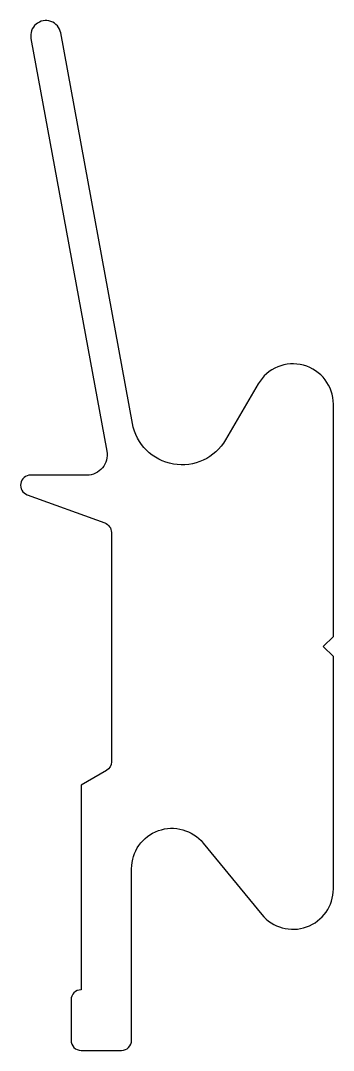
# Model space of a CAD drawing. Extents: x 180.3 to 195.8, y 196.4 to 247.4.
import ezdxf

# ---------------------------------------------------------------- set-up
doc = ezdxf.new("R2010")
doc.units = 0
doc.layers.add('ANA', color=220, linetype='CONTINUOUS')

msp = doc.modelspace()

# ---------------------------------------------------------------- linework, layer by layer
at = {"layer": 'ANA'}
msp.add_lwpolyline([(183.307, 209.536), (183.307, 199.402, 0.414214), (182.807, 198.902), (182.807, 196.902, 0.414214), (183.307, 196.402), (185.307, 196.402, 0.414214), (185.807, 196.902), (185.807, 205.402, -0.70398), (189.352, 206.672), (192.262, 203.132, 0.70398), (195.807, 204.402), (195.807, 215.902), (195.307, 216.402), (195.807, 216.902), (195.807, 228.402, 0.765693), (192.079, 229.409), (190.467, 226.643, -0.695998), (185.848, 227.45), (182.295, 246.788, 1), (180.82, 246.516), (184.577, 226.071, -0.468502), (183.593, 224.89), (180.807, 224.89, 0.8391), (180.636, 223.92), (184.478, 222.522, -0.315299), (184.807, 222.052), (184.807, 210.691, -0.267949), (184.557, 210.258)], format="xyb", close=True, dxfattribs=at)

doc.saveas('drawing.dxf')
